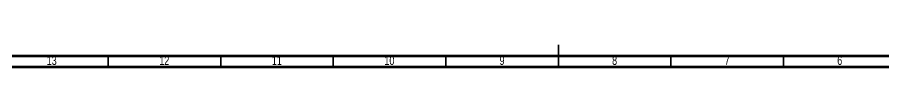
# Model space of a CAD drawing. Header units: millimetres. Extents: x -168 to 836, y 5 to 727.
# Drawn here: x 185.1 to 570, y 5 to 15 of the extents above; entities that cross this region are included whole.
import ezdxf

# ---------------------------------------------------------------- set-up
doc = ezdxf.new("R2010")
doc.units = ezdxf.units.MM
doc.styles.add('SLDTEXTSTYLE0', font='TXT', dxfattribs={"width": 0.75})

msp = doc.modelspace()

# ---------------------------------------------------------------- linework, layer by layer
at = {"color": 7, "linetype": 'Continuous', "lineweight": 35}
for p, q in [((425.5, 5), (425.5, 15)), ((225.5, 10), (225.5, 5)), ((275.5, 10), (275.5, 5)), ((325.5, 10), (325.5, 5)), ((375.5, 10), (375.5, 5)), ((425.5, 10), (425.5, 5)), ((475.5, 10), (475.5, 5)), ((525.5, 10), (525.5, 5))]:
    msp.add_line(p, q, dxfattribs=at)
at = {"color": 7, "linetype": 'Continuous', "lineweight": 70}
for p, q in [((831, 10), (20, 10)), ((836, 5), (15, 5))]:
    msp.add_line(p, q, dxfattribs=at)

# ---------------------------------------------------------------- texts
at = {"color": 7, "linetype": 'Continuous', "lineweight": 0, "attachment_point": 2, "style": 'SLDTEXTSTYLE0'}
for s, insert, char_height in [('13', (200.42, 9.98), 3.969), ('12', (250.42, 9.98), 3.969), ('11', (300.42, 9.98), 3.969), ('10', (350.42, 9.98), 3.969), ('9', (400.46, 9.98), 3.97), ('8', (450.46, 9.98), 3.97), ('7', (500.46, 9.98), 3.97), ('6', (550.46, 9.98), 3.97)]:
    msp.add_mtext(s, dxfattribs=dict(at, insert=insert, char_height=char_height))

doc.saveas('drawing.dxf')
